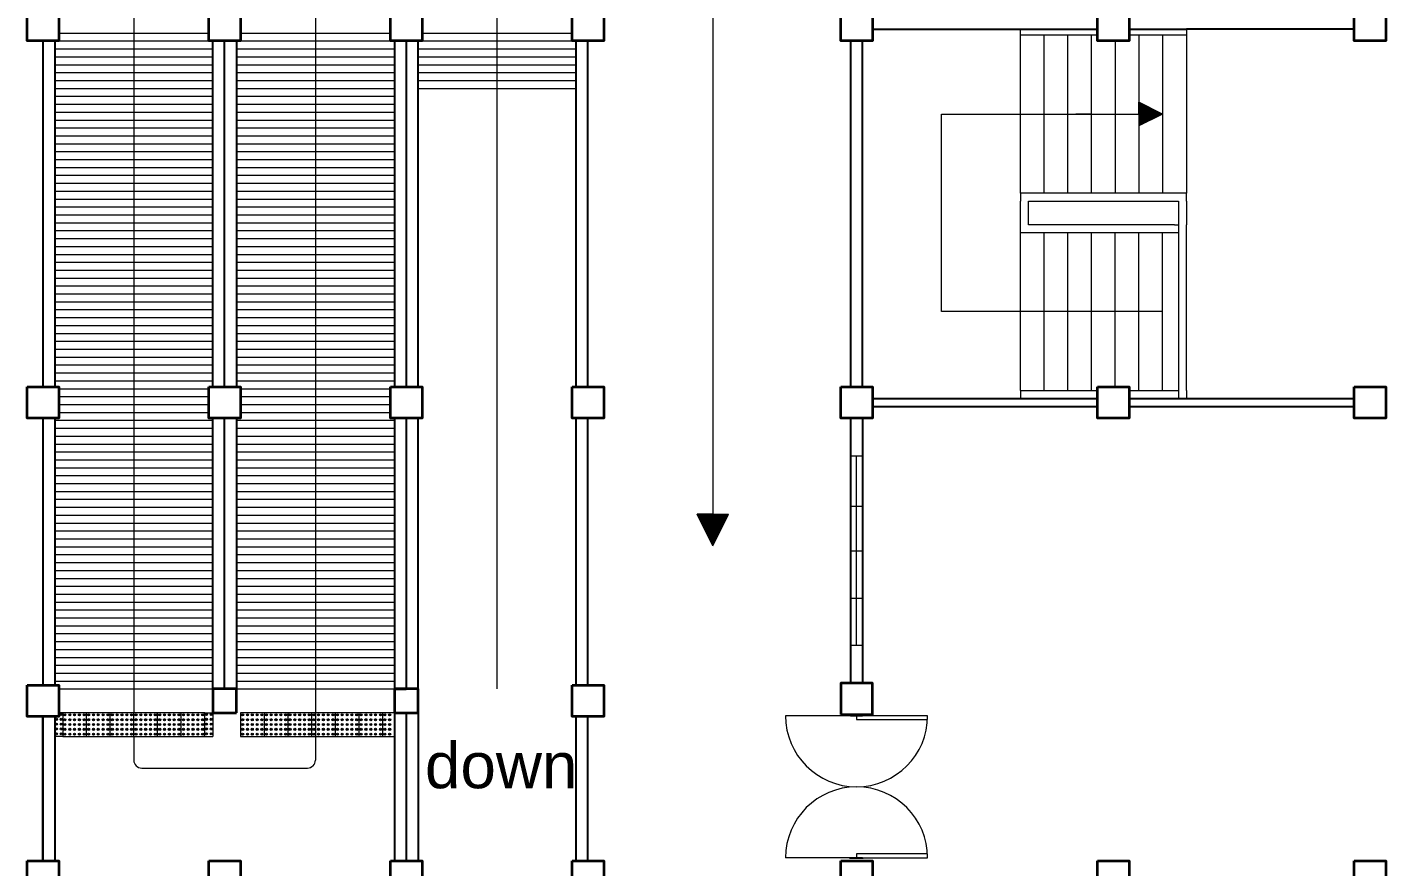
# Model space of a CAD drawing. Header units: millimetres. Extents: x 5 to 430, y 3 to 339.
# Drawn here: x 4.94 to 22.14, y 93.07 to 103.69 of the extents above; entities that cross this region are included whole.
import ezdxf

# ---------------------------------------------------------------- set-up
doc = ezdxf.new("R2010")
doc.units = ezdxf.units.MM
doc.header["$MEASUREMENT"] = 0
doc.styles.add('SWISSLT175', font='swissl.ttf', dxfattribs={"height": 0.175})

msp = doc.modelspace()

# ---------------------------------------------------------------- linework, layer by layer
at = {"color": 8, "lineweight": 9}
for p, q in [((6.291, 108.217), (6.291, 95.017)), ((10.891, 95.317), (10.891, 108.217)), ((8.591, 105.401), (8.591, 94.417)), ((13.621, 104.848), (13.621, 97.53)), ((5.341, 103.617), (7.241, 103.617)), ((7.641, 103.617), (9.541, 103.617)), ((9.941, 103.617), (11.841, 103.617)), ((17.516, 103.592), (17.516, 103.667)), ((17.516, 101.592), (17.516, 103.592)), ((18.491, 103.592), (17.516, 103.592)), ((17.816, 101.592), (17.816, 103.592)), ((18.116, 101.592), (18.116, 103.592)), ((18.416, 101.592), (18.416, 103.592)), ((19.616, 103.592), (18.891, 103.592)), ((19.016, 103.592), (19.016, 101.592)), ((19.316, 103.592), (19.316, 101.592)), ((19.616, 103.667), (19.616, 103.592)), ((19.616, 103.592), (19.616, 101.592)), ((5.291, 103.517), (7.291, 103.517)), ((5.291, 103.417), (7.291, 103.417)), ((7.591, 103.517), (9.591, 103.517)), ((7.591, 103.417), (9.591, 103.417)), ((9.891, 103.517), (11.891, 103.517)), ((9.891, 103.417), (11.891, 103.417)), ((18.716, 103.517), (18.716, 101.592)), ((5.291, 103.317), (7.291, 103.317)), ((5.291, 103.217), (7.291, 103.217)), ((7.591, 103.317), (9.591, 103.317)), ((7.591, 103.217), (9.591, 103.217)), ((9.891, 103.317), (11.891, 103.317)), ((9.891, 103.217), (11.891, 103.217)), ((5.291, 103.117), (7.291, 103.117)), ((7.591, 103.117), (9.591, 103.117)), ((9.891, 103.117), (11.891, 103.117)), ((5.291, 103.017), (7.291, 103.017)), ((5.291, 102.917), (7.291, 102.917)), ((7.591, 103.017), (9.591, 103.017)), ((7.591, 102.917), (9.591, 102.917)), ((9.891, 103.017), (11.891, 103.017)), ((9.891, 102.917), (11.891, 102.917)), ((5.291, 102.817), (7.291, 102.817)), ((5.291, 102.717), (7.291, 102.717)), ((7.591, 102.817), (9.591, 102.817)), ((7.591, 102.717), (9.591, 102.717)), ((19.016, 102.592), (19.016, 102.742)), ((19.316, 102.592), (19.016, 102.742)), ((19.026, 102.592), (19.026, 102.737)), ((19.036, 102.592), (19.036, 102.732)), ((19.046, 102.592), (19.046, 102.727)), ((19.056, 102.592), (19.056, 102.722)), ((19.066, 102.592), (19.066, 102.717)), ((19.076, 102.592), (19.076, 102.712)), ((19.086, 102.592), (19.086, 102.707)), ((19.096, 102.592), (19.096, 102.702)), ((19.106, 102.592), (19.106, 102.697)), ((19.116, 102.592), (19.116, 102.692)), ((19.126, 102.592), (19.126, 102.687)), ((5.291, 102.617), (7.291, 102.617)), ((5.291, 102.517), (7.291, 102.517)), ((7.591, 102.617), (9.591, 102.617)), ((7.591, 102.517), (9.591, 102.517)), ((16.516, 100.092), (16.516, 102.592)), ((16.516, 102.592), (19.016, 102.592)), ((18.416, 102.592), (18.216, 102.592)), ((18.416, 102.592), (18.616, 102.592)), ((19.016, 102.592), (19.316, 102.592)), ((19.016, 102.592), (19.016, 102.442)), ((19.316, 102.592), (19.016, 102.442)), ((19.026, 102.592), (19.026, 102.447)), ((19.036, 102.592), (19.036, 102.452)), ((19.046, 102.592), (19.046, 102.457)), ((19.056, 102.592), (19.056, 102.462)), ((19.066, 102.592), (19.066, 102.467)), ((19.076, 102.592), (19.076, 102.472)), ((19.086, 102.592), (19.086, 102.477)), ((19.096, 102.592), (19.096, 102.482)), ((19.106, 102.592), (19.106, 102.487)), ((19.116, 102.592), (19.116, 102.492)), ((19.126, 102.592), (19.126, 102.497)), ((19.136, 102.592), (19.136, 102.682)), ((19.136, 102.592), (19.136, 102.502)), ((19.146, 102.592), (19.146, 102.677)), ((19.146, 102.592), (19.146, 102.507)), ((19.156, 102.592), (19.156, 102.672)), ((19.156, 102.592), (19.156, 102.512)), ((19.166, 102.592), (19.166, 102.667)), ((19.166, 102.592), (19.166, 102.517)), ((19.176, 102.592), (19.176, 102.662)), ((19.176, 102.592), (19.176, 102.522)), ((19.186, 102.592), (19.186, 102.657)), ((19.186, 102.592), (19.186, 102.527)), ((19.196, 102.592), (19.196, 102.652)), ((19.196, 102.592), (19.196, 102.532)), ((19.206, 102.592), (19.206, 102.647)), ((19.206, 102.592), (19.206, 102.537)), ((19.216, 102.592), (19.216, 102.642)), ((19.216, 102.592), (19.216, 102.542)), ((19.226, 102.592), (19.226, 102.637)), ((19.226, 102.592), (19.226, 102.547)), ((19.236, 102.592), (19.236, 102.632)), ((19.236, 102.592), (19.236, 102.552)), ((19.246, 102.592), (19.246, 102.627)), ((19.246, 102.592), (19.246, 102.557)), ((19.256, 102.592), (19.256, 102.622)), ((19.256, 102.592), (19.256, 102.562)), ((19.266, 102.592), (19.266, 102.617)), ((19.266, 102.592), (19.266, 102.567)), ((19.276, 102.592), (19.276, 102.612)), ((19.276, 102.592), (19.276, 102.572)), ((19.286, 102.592), (19.286, 102.607)), ((19.286, 102.592), (19.286, 102.577)), ((19.296, 102.592), (19.296, 102.602)), ((19.296, 102.592), (19.296, 102.582)), ((19.306, 102.592), (19.306, 102.597)), ((19.306, 102.592), (19.306, 102.587)), ((5.291, 102.417), (7.291, 102.417)), ((7.591, 102.417), (9.591, 102.417)), ((5.291, 102.317), (7.291, 102.317)), ((5.291, 102.217), (7.291, 102.217)), ((7.591, 102.317), (9.591, 102.317)), ((7.591, 102.217), (9.591, 102.217)), ((5.291, 102.117), (7.291, 102.117)), ((5.291, 102.017), (7.291, 102.017)), ((7.591, 102.117), (9.591, 102.117)), ((7.591, 102.017), (9.591, 102.017)), ((5.291, 101.917), (7.291, 101.917)), ((7.591, 101.917), (9.591, 101.917)), ((5.291, 101.817), (7.291, 101.817)), ((5.291, 101.717), (7.291, 101.717)), ((7.591, 101.817), (9.591, 101.817)), ((7.591, 101.717), (9.591, 101.717)), ((5.291, 101.617), (7.291, 101.617)), ((5.291, 101.517), (7.291, 101.517)), ((7.591, 101.617), (9.591, 101.617)), ((7.591, 101.517), (9.591, 101.517)), ((19.616, 101.592), (17.516, 101.592)), ((17.516, 101.592), (17.516, 101.492)), ((17.516, 101.192), (17.516, 101.492)), ((17.616, 101.192), (17.616, 101.492)), ((17.616, 101.492), (19.466, 101.492)), ((19.466, 101.492), (19.516, 101.492)), ((19.516, 101.492), (19.516, 101.192)), ((19.616, 101.492), (19.616, 101.592)), ((19.616, 101.492), (19.616, 101.192)), ((5.291, 101.417), (7.291, 101.417)), ((5.291, 101.317), (7.291, 101.317)), ((7.291, 101.467), (7.291, 101.167)), ((7.591, 101.167), (7.591, 101.467)), ((7.591, 101.417), (9.591, 101.417)), ((7.591, 101.317), (9.591, 101.317)), ((9.591, 101.467), (9.591, 101.167)), ((9.891, 101.167), (9.891, 101.467)), ((11.891, 101.467), (11.891, 101.167)), ((5.291, 101.217), (7.291, 101.217)), ((7.591, 101.217), (9.591, 101.217)), ((17.516, 99.092), (17.516, 101.192)), ((19.466, 101.192), (17.616, 101.192)), ((19.466, 101.192), (19.516, 101.192)), ((19.516, 101.192), (19.516, 98.992)), ((19.616, 101.092), (19.616, 101.192)), ((5.291, 101.117), (7.291, 101.117)), ((5.291, 101.017), (7.291, 101.017)), ((7.591, 101.117), (9.591, 101.117)), ((7.591, 101.017), (9.591, 101.017)), ((17.516, 101.092), (19.516, 101.092)), ((17.816, 99.092), (17.816, 101.092)), ((18.116, 99.092), (18.116, 101.092)), ((18.416, 99.092), (18.416, 101.092)), ((18.716, 99.142), (18.716, 101.092)), ((19.016, 99.092), (19.016, 101.092)), ((19.316, 99.092), (19.316, 101.092)), ((19.616, 99.092), (19.616, 101.092)), ((5.291, 100.917), (7.291, 100.917)), ((5.291, 100.817), (7.291, 100.817)), ((7.591, 100.917), (9.591, 100.917)), ((7.591, 100.817), (9.591, 100.817)), ((5.291, 100.717), (7.291, 100.717)), ((7.591, 100.717), (9.591, 100.717)), ((5.291, 100.617), (7.291, 100.617)), ((5.291, 100.517), (7.291, 100.517)), ((7.591, 100.617), (9.591, 100.617)), ((7.591, 100.517), (9.591, 100.517)), ((5.291, 100.417), (7.291, 100.417)), ((5.291, 100.317), (7.291, 100.317)), ((7.591, 100.417), (9.591, 100.417)), ((7.591, 100.317), (9.591, 100.317)), ((5.291, 100.217), (7.291, 100.217)), ((5.291, 100.117), (7.291, 100.117)), ((7.591, 100.217), (9.591, 100.217)), ((7.591, 100.117), (9.591, 100.117)), ((5.291, 100.017), (7.291, 100.017)), ((7.591, 100.017), (9.591, 100.017)), ((17.516, 100.092), (16.516, 100.092)), ((19.316, 100.092), (17.516, 100.092)), ((5.291, 99.917), (7.291, 99.917)), ((5.291, 99.817), (7.291, 99.817)), ((7.591, 99.917), (9.591, 99.917)), ((7.591, 99.817), (9.591, 99.817)), ((5.291, 99.717), (7.291, 99.717)), ((5.291, 99.617), (7.291, 99.617)), ((7.591, 99.717), (9.591, 99.717)), ((7.591, 99.617), (9.591, 99.617)), ((5.291, 99.517), (7.291, 99.517)), ((5.291, 99.417), (7.291, 99.417)), ((7.591, 99.517), (9.591, 99.517)), ((7.591, 99.417), (9.591, 99.417)), ((5.291, 99.317), (7.291, 99.317)), ((7.591, 99.317), (9.591, 99.317)), ((5.291, 99.217), (7.291, 99.217)), ((5.341, 99.117), (7.241, 99.117)), ((7.591, 99.217), (9.591, 99.217)), ((7.641, 99.117), (9.541, 99.117)), ((17.516, 99.092), (17.516, 98.992)), ((17.516, 99.092), (18.491, 99.092)), ((18.891, 99.092), (19.516, 99.092)), ((19.616, 99.092), (19.616, 98.992)), ((5.341, 99.017), (7.241, 99.017)), ((5.341, 98.917), (7.241, 98.917)), ((7.641, 99.017), (9.541, 99.017)), ((7.641, 98.917), (9.541, 98.917)), ((5.341, 98.817), (7.241, 98.817)), ((7.641, 98.817), (9.541, 98.817)), ((5.291, 98.717), (7.291, 98.717)), ((5.291, 98.617), (7.291, 98.617)), ((7.591, 98.717), (9.591, 98.717)), ((7.591, 98.617), (9.591, 98.617)), ((5.291, 98.517), (7.291, 98.517)), ((5.291, 98.417), (7.291, 98.417)), ((7.591, 98.517), (9.591, 98.517)), ((7.591, 98.417), (9.591, 98.417)), ((5.291, 98.317), (7.291, 98.317)), ((5.291, 98.217), (7.291, 98.217)), ((7.591, 98.317), (9.591, 98.317)), ((7.591, 98.217), (9.591, 98.217)), ((15.366, 98.267), (15.516, 98.267)), ((15.366, 97.067), (15.366, 98.267)), ((15.441, 95.867), (15.441, 98.267)), ((15.516, 98.267), (15.516, 95.867)), ((5.291, 98.117), (7.291, 98.117)), ((7.591, 98.117), (9.591, 98.117)), ((5.291, 98.017), (7.291, 98.017)), ((5.291, 97.917), (7.291, 97.917)), ((7.591, 98.017), (9.591, 98.017)), ((7.591, 97.917), (9.591, 97.917)), ((5.291, 97.817), (7.291, 97.817)), ((5.291, 97.717), (7.291, 97.717)), ((7.591, 97.817), (9.591, 97.817)), ((7.591, 97.717), (9.591, 97.717)), ((5.291, 97.617), (7.291, 97.617)), ((7.591, 97.617), (9.591, 97.617)), ((13.621, 97.53), (13.421, 97.53)), ((13.621, 97.13), (13.421, 97.53)), ((13.621, 97.53), (13.821, 97.53)), ((13.621, 97.13), (13.821, 97.53)), ((15.366, 97.629), (15.516, 97.629)), ((5.291, 97.517), (7.291, 97.517)), ((5.291, 97.417), (7.291, 97.417)), ((7.591, 97.517), (9.591, 97.517)), ((7.591, 97.417), (9.591, 97.417)), ((13.621, 97.52), (13.426, 97.52)), ((13.621, 97.51), (13.431, 97.51)), ((13.621, 97.5), (13.436, 97.5)), ((13.621, 97.49), (13.441, 97.49)), ((13.621, 97.48), (13.446, 97.48)), ((13.621, 97.47), (13.451, 97.47)), ((13.621, 97.46), (13.456, 97.46)), ((13.621, 97.45), (13.461, 97.45)), ((13.621, 97.44), (13.466, 97.44)), ((13.621, 97.44), (13.466, 97.44)), ((13.621, 97.43), (13.471, 97.43)), ((13.621, 97.42), (13.476, 97.42)), ((13.621, 97.41), (13.481, 97.41)), ((13.621, 97.4), (13.486, 97.4)), ((13.621, 97.39), (13.491, 97.39)), ((13.621, 97.38), (13.496, 97.38)), ((13.621, 97.37), (13.501, 97.37)), ((13.621, 97.36), (13.506, 97.36)), ((13.621, 97.52), (13.816, 97.52)), ((13.621, 97.51), (13.811, 97.51)), ((13.806, 97.5), (13.621, 97.5)), ((13.801, 97.49), (13.621, 97.49)), ((13.796, 97.48), (13.621, 97.48)), ((13.791, 97.47), (13.621, 97.47)), ((13.786, 97.46), (13.621, 97.46)), ((13.781, 97.45), (13.621, 97.45)), ((13.776, 97.44), (13.621, 97.44)), ((13.776, 97.44), (13.621, 97.44)), ((13.771, 97.43), (13.621, 97.43)), ((13.766, 97.42), (13.621, 97.42)), ((13.761, 97.41), (13.621, 97.41)), ((13.756, 97.4), (13.621, 97.4)), ((13.751, 97.39), (13.621, 97.39)), ((13.746, 97.38), (13.621, 97.38)), ((13.741, 97.37), (13.621, 97.37)), ((13.736, 97.36), (13.621, 97.36)), ((5.291, 97.317), (7.291, 97.317)), ((5.291, 97.217), (7.291, 97.217)), ((7.591, 97.317), (9.591, 97.317)), ((7.591, 97.217), (9.591, 97.217)), ((13.621, 97.35), (13.511, 97.35)), ((13.621, 97.34), (13.516, 97.34)), ((13.621, 97.33), (13.521, 97.33)), ((13.621, 97.32), (13.526, 97.32)), ((13.621, 97.31), (13.531, 97.31)), ((13.621, 97.3), (13.536, 97.3)), ((13.621, 97.29), (13.541, 97.29)), ((13.621, 97.28), (13.546, 97.28)), ((13.621, 97.27), (13.551, 97.27)), ((13.621, 97.26), (13.556, 97.26)), ((13.621, 97.25), (13.561, 97.25)), ((13.621, 97.24), (13.566, 97.24)), ((13.621, 97.23), (13.571, 97.23)), ((13.621, 97.22), (13.576, 97.22)), ((13.621, 97.21), (13.581, 97.21)), ((13.621, 97.2), (13.586, 97.2)), ((13.621, 97.19), (13.591, 97.19)), ((13.621, 97.18), (13.596, 97.18)), ((13.731, 97.35), (13.621, 97.35)), ((13.726, 97.34), (13.621, 97.34)), ((13.721, 97.33), (13.621, 97.33)), ((13.716, 97.32), (13.621, 97.32)), ((13.711, 97.31), (13.621, 97.31)), ((13.706, 97.3), (13.621, 97.3)), ((13.701, 97.29), (13.621, 97.29)), ((13.696, 97.28), (13.621, 97.28)), ((13.691, 97.27), (13.621, 97.27)), ((13.686, 97.26), (13.621, 97.26)), ((13.681, 97.25), (13.621, 97.25)), ((13.676, 97.24), (13.621, 97.24)), ((13.671, 97.23), (13.621, 97.23)), ((13.666, 97.22), (13.621, 97.22)), ((13.661, 97.21), (13.621, 97.21)), ((13.656, 97.2), (13.621, 97.2)), ((13.651, 97.19), (13.621, 97.19)), ((13.646, 97.18), (13.621, 97.18)), ((5.291, 97.117), (7.291, 97.117)), ((5.291, 97.017), (7.291, 97.017)), ((7.591, 97.117), (9.591, 97.117)), ((7.591, 97.017), (9.591, 97.017)), ((13.621, 97.17), (13.601, 97.17)), ((13.621, 97.16), (13.606, 97.16)), ((13.621, 97.15), (13.611, 97.15)), ((13.621, 97.14), (13.616, 97.14)), ((13.641, 97.17), (13.621, 97.17)), ((13.636, 97.16), (13.621, 97.16)), ((13.631, 97.15), (13.621, 97.15)), ((13.626, 97.14), (13.621, 97.14)), ((15.366, 97.067), (15.366, 95.867)), ((15.366, 97.067), (15.516, 97.067)), ((5.291, 96.917), (7.291, 96.917)), ((7.591, 96.917), (9.591, 96.917)), ((5.291, 96.817), (7.291, 96.817)), ((5.291, 96.717), (7.291, 96.717)), ((7.591, 96.817), (9.591, 96.817)), ((7.591, 96.717), (9.591, 96.717)), ((5.291, 96.617), (7.291, 96.617)), ((5.291, 96.517), (7.291, 96.517)), ((7.591, 96.617), (9.591, 96.617)), ((7.591, 96.517), (9.591, 96.517)), ((5.291, 96.417), (7.291, 96.417)), ((7.591, 96.417), (9.591, 96.417)), ((15.366, 96.467), (15.516, 96.467)), ((5.291, 96.317), (7.291, 96.317)), ((5.291, 96.217), (7.291, 96.217)), ((7.591, 96.317), (9.591, 96.317)), ((7.591, 96.217), (9.591, 96.217)), ((5.291, 96.117), (7.291, 96.117)), ((5.291, 96.017), (7.291, 96.017)), ((7.591, 96.117), (9.591, 96.117)), ((7.591, 96.017), (9.591, 96.017)), ((5.291, 95.917), (7.291, 95.917)), ((5.291, 95.817), (7.291, 95.817)), ((7.591, 95.917), (9.591, 95.917)), ((7.591, 95.817), (9.591, 95.817)), ((15.516, 95.867), (15.366, 95.867)), ((5.291, 95.717), (7.291, 95.717)), ((7.591, 95.717), (9.591, 95.717)), ((5.291, 95.617), (7.291, 95.617)), ((5.291, 95.517), (7.291, 95.517)), ((7.591, 95.617), (9.591, 95.617)), ((7.591, 95.517), (9.591, 95.517)), ((5.291, 95.417), (7.291, 95.417)), ((5.341, 95.317), (7.291, 95.317)), ((7.591, 95.417), (9.591, 95.417)), ((7.591, 95.317), (9.591, 95.317)), ((5.391, 95.017), (5.341, 95.017)), ((5.691, 95.017), (5.391, 95.017)), ((5.391, 95.017), (5.391, 94.717)), ((5.691, 94.717), (5.691, 95.017)), ((5.991, 95.017), (5.691, 95.017)), ((5.991, 94.717), (5.991, 95.017)), ((6.291, 95.017), (5.991, 95.017)), ((6.291, 94.717), (6.291, 95.017)), ((6.591, 95.017), (6.291, 95.017)), ((6.591, 94.717), (6.591, 95.017)), ((6.891, 95.017), (6.591, 95.017)), ((6.891, 94.717), (6.891, 95.017)), ((7.191, 95.017), (6.891, 95.017)), ((7.191, 94.717), (7.191, 95.017)), ((7.191, 95.017), (7.291, 95.017)), ((7.291, 95.017), (7.291, 94.717)), ((7.941, 95.017), (7.641, 95.017)), ((7.641, 95.017), (7.641, 94.717)), ((8.241, 95.017), (7.941, 95.017)), ((7.941, 95.017), (7.941, 94.717)), ((8.541, 95.017), (8.241, 95.017)), ((8.241, 95.017), (8.241, 94.717)), ((8.841, 95.017), (8.541, 95.017)), ((8.541, 95.017), (8.541, 94.717)), ((9.141, 95.017), (8.841, 95.017)), ((8.841, 95.017), (8.841, 94.717)), ((9.441, 95.017), (9.141, 95.017)), ((9.141, 95.017), (9.141, 94.717)), ((9.741, 95.017), (9.441, 95.017)), ((9.441, 95.017), (9.441, 94.717)), ((5.391, 94.717), (5.291, 94.717)), ((5.391, 94.717), (5.691, 94.717)), ((5.691, 94.717), (5.991, 94.717)), ((5.991, 94.717), (6.291, 94.717)), ((6.291, 94.717), (6.591, 94.717)), ((6.291, 94.717), (6.291, 94.417)), ((6.591, 94.717), (6.891, 94.717)), ((6.891, 94.717), (7.191, 94.717)), ((7.191, 94.717), (7.291, 94.717)), ((7.641, 94.717), (7.941, 94.717)), ((7.941, 94.717), (8.241, 94.717)), ((8.241, 94.717), (8.541, 94.717)), ((8.541, 94.717), (8.841, 94.717)), ((8.841, 94.717), (9.141, 94.717)), ((9.141, 94.717), (9.441, 94.717)), ((9.441, 94.717), (9.591, 94.717)), ((6.391, 94.317), (8.491, 94.317))]:
    msp.add_line(p, q, dxfattribs=at)
at = {"color": 8, "lineweight": 25}
for p, q in [((15.641, 103.667), (18.491, 103.667)), ((18.891, 103.667), (19.616, 103.667)), ((21.741, 103.667), (19.616, 103.667)), ((5.141, 103.517), (5.141, 99.142)), ((5.291, 103.517), (5.291, 99.142)), ((7.291, 99.142), (7.291, 103.517)), ((7.441, 99.142), (7.441, 103.517)), ((7.591, 103.517), (7.591, 99.142)), ((9.591, 103.517), (9.591, 99.142)), ((9.741, 103.517), (9.741, 99.142)), ((9.891, 99.142), (9.891, 103.517)), ((11.891, 99.142), (11.891, 103.517)), ((12.041, 99.142), (12.041, 103.517)), ((15.366, 103.517), (15.366, 99.142)), ((15.516, 101.592), (15.516, 103.517)), ((15.516, 101.492), (15.516, 101.592)), ((15.516, 101.192), (15.516, 101.492)), ((15.516, 101.092), (15.516, 101.192)), ((15.516, 99.142), (15.516, 101.092)), ((15.641, 98.992), (18.491, 98.992)), ((18.891, 98.992), (21.741, 98.992)), ((5.141, 98.742), (5.141, 95.367)), ((5.291, 98.742), (5.291, 95.367)), ((7.291, 95.317), (7.291, 98.742)), ((7.441, 95.317), (7.441, 98.742)), ((7.591, 98.742), (7.591, 95.317)), ((9.591, 98.742), (9.591, 95.317)), ((9.741, 98.742), (9.741, 95.317)), ((9.891, 95.317), (9.891, 98.742)), ((11.891, 95.367), (11.891, 98.742)), ((12.041, 95.367), (12.041, 98.742)), ((15.366, 98.742), (15.366, 95.392)), ((15.516, 98.742), (15.516, 95.392)), ((15.641, 98.892), (18.491, 98.892)), ((18.891, 98.892), (21.741, 98.892)), ((9.591, 95.317), (9.591, 93.142)), ((9.891, 95.317), (9.891, 93.142)), ((5.141, 93.142), (5.141, 94.967)), ((5.141, 94.967), (5.141, 93.142)), ((5.291, 94.967), (5.291, 93.142)), ((9.741, 95.017), (9.741, 93.142)), ((11.891, 93.142), (11.891, 94.967)), ((12.041, 93.142), (12.041, 94.967)), ((15.366, 94.992), (15.366, 94.979)), ((15.516, 94.979), (15.366, 94.979)), ((15.516, 94.992), (15.516, 94.979)), ((15.366, 93.179), (15.516, 93.179)), ((15.366, 93.167), (15.366, 93.179)), ((15.516, 93.167), (15.516, 93.179))]:
    msp.add_line(p, q, dxfattribs=at)
at = {"color": 8, "lineweight": 35}
for p, q in [((7.291, 95.317), (7.291, 95.017)), ((7.591, 95.317), (7.291, 95.317)), ((7.291, 95.317), (7.291, 95.017)), ((7.591, 95.017), (7.591, 95.317)), ((7.591, 95.017), (7.591, 95.317)), ((9.591, 95.317), (9.741, 95.317)), ((9.591, 95.317), (9.591, 95.017)), ((9.891, 95.317), (9.591, 95.317)), ((9.591, 95.317), (9.591, 95.017)), ((9.891, 95.017), (9.891, 95.317)), ((9.891, 95.017), (9.891, 95.317)), ((7.291, 95.017), (7.591, 95.017)), ((9.591, 95.017), (9.891, 95.017)), ((9.591, 95.017), (9.891, 95.017))]:
    msp.add_line(p, q, dxfattribs=at)
at = {"color": 8, "lineweight": 13}
for p, q in [((15.441, 94.979), (14.541, 94.979)), ((16.341, 94.979), (15.441, 94.979)), ((15.441, 94.979), (15.441, 94.929)), ((16.341, 94.929), (16.341, 94.979)), ((15.441, 94.929), (16.341, 94.929)), ((16.341, 93.229), (15.441, 93.229)), ((15.441, 93.229), (15.441, 93.179)), ((16.341, 93.179), (16.341, 93.229)), ((15.441, 93.179), (14.541, 93.179)), ((15.441, 93.179), (16.341, 93.179))]:
    msp.add_line(p, q, dxfattribs=at)
at = {"color": 8, "lineweight": 35}
for points in [[(4.941, 103.917), (5.341, 103.917), (5.341, 103.517), (4.941, 103.517)], [(7.241, 103.917), (7.641, 103.917), (7.641, 103.517), (7.241, 103.517)], [(9.541, 103.917), (9.941, 103.917), (9.941, 103.517), (9.541, 103.517)], [(11.841, 103.917), (12.241, 103.917), (12.241, 103.517), (11.841, 103.517)], [(15.241, 103.917), (15.641, 103.917), (15.641, 103.517), (15.241, 103.517)], [(18.491, 103.917), (18.891, 103.917), (18.891, 103.517), (18.491, 103.517)], [(21.741, 103.917), (22.141, 103.917), (22.141, 103.517), (21.741, 103.517)], [(4.941, 99.142), (5.341, 99.142), (5.341, 98.742), (4.941, 98.742)], [(7.241, 99.142), (7.641, 99.142), (7.641, 98.742), (7.241, 98.742)], [(9.541, 99.142), (9.941, 99.142), (9.941, 98.742), (9.541, 98.742)], [(11.841, 99.142), (12.241, 99.142), (12.241, 98.742), (11.841, 98.742)], [(15.241, 99.142), (15.641, 99.142), (15.641, 98.742), (15.241, 98.742)], [(18.491, 99.142), (18.891, 99.142), (18.891, 98.742), (18.491, 98.742)], [(21.741, 99.142), (22.141, 99.142), (22.141, 98.742), (21.741, 98.742)], [(4.941, 95.367), (5.341, 95.367), (5.341, 94.967), (4.941, 94.967)], [(11.841, 95.367), (12.241, 95.367), (12.241, 94.967), (11.841, 94.967)], [(15.241, 94.992), (15.641, 94.992), (15.641, 95.392), (15.241, 95.392)], [(4.941, 93.142), (5.341, 93.142), (5.341, 92.742), (4.941, 92.742)], [(7.241, 93.142), (7.641, 93.142), (7.641, 92.742), (7.241, 92.742)], [(9.541, 93.142), (9.941, 93.142), (9.941, 92.742), (9.541, 92.742)], [(11.841, 93.142), (12.241, 93.142), (12.241, 92.742), (11.841, 92.742)], [(15.241, 93.142), (15.641, 93.142), (15.641, 92.742), (15.241, 92.742)], [(18.491, 93.142), (18.891, 93.142), (18.891, 92.742), (18.491, 92.742)], [(21.741, 93.142), (22.141, 93.142), (22.141, 92.742), (21.741, 92.742)]]:
    msp.add_lwpolyline(points, close=True, dxfattribs=at)
at = {"color": 8, "lineweight": 9}
for points in [[(15.366, 95.867), (15.366, 98.267), (15.516, 98.267), (15.516, 95.867)], [(15.366, 98.267), (15.516, 98.267), (15.516, 95.867), (15.366, 95.867)]]:
    msp.add_lwpolyline(points, close=True, dxfattribs=at)
for centre, radius in [((5.311, 94.933), 0.013), ((5.372, 94.994), 0.013), ((5.372, 94.933), 0.013), ((5.372, 94.994), 0.009), ((5.419, 94.989), 0.013), ((5.419, 94.989), 0.009), ((5.48, 94.989), 0.013), ((5.48, 94.989), 0.009), ((5.541, 94.989), 0.013), ((5.541, 94.989), 0.009), ((5.602, 94.989), 0.013), ((5.602, 94.989), 0.009), ((5.663, 94.989), 0.013), ((5.663, 94.989), 0.009), ((5.719, 94.989), 0.013), ((5.719, 94.989), 0.009), ((5.78, 94.989), 0.013), ((5.78, 94.989), 0.009), ((5.841, 94.989), 0.013), ((5.841, 94.989), 0.009), ((5.902, 94.989), 0.013), ((5.902, 94.989), 0.009), ((5.963, 94.989), 0.013), ((5.963, 94.989), 0.009), ((6.019, 94.989), 0.013), ((6.019, 94.989), 0.009), ((6.08, 94.989), 0.013), ((6.08, 94.989), 0.009), ((6.141, 94.989), 0.013), ((6.141, 94.989), 0.009), ((6.202, 94.989), 0.013), ((6.202, 94.989), 0.009), ((6.263, 94.989), 0.013), ((6.263, 94.989), 0.009), ((6.319, 94.989), 0.013), ((6.319, 94.989), 0.009), ((6.38, 94.989), 0.013), ((6.38, 94.989), 0.009), ((6.441, 94.989), 0.013), ((6.441, 94.989), 0.009), ((6.502, 94.989), 0.013), ((6.502, 94.989), 0.009), ((6.563, 94.989), 0.013), ((6.563, 94.989), 0.009), ((6.619, 94.989), 0.013), ((6.619, 94.989), 0.009), ((6.68, 94.989), 0.013), ((6.68, 94.989), 0.009), ((6.741, 94.989), 0.013), ((6.741, 94.989), 0.009), ((6.802, 94.989), 0.013), ((6.802, 94.989), 0.009), ((6.863, 94.989), 0.013), ((6.863, 94.989), 0.009), ((6.919, 94.989), 0.013), ((6.919, 94.989), 0.009), ((6.98, 94.989), 0.013), ((6.98, 94.989), 0.009), ((7.041, 94.989), 0.013), ((7.041, 94.989), 0.009), ((7.102, 94.989), 0.013), ((7.102, 94.989), 0.009), ((7.163, 94.989), 0.013), ((7.163, 94.989), 0.009), ((7.211, 94.994), 0.013), ((7.211, 94.933), 0.013), ((7.211, 94.994), 0.009), ((7.272, 94.994), 0.013), ((7.272, 94.933), 0.013), ((7.272, 94.994), 0.009), ((7.669, 94.989), 0.013), ((7.669, 94.989), 0.009), ((7.73, 94.989), 0.013), ((7.73, 94.989), 0.009), ((7.791, 94.989), 0.013), ((7.791, 94.989), 0.009), ((7.852, 94.989), 0.013), ((7.852, 94.989), 0.009), ((7.913, 94.989), 0.013), ((7.913, 94.989), 0.009), ((7.969, 94.989), 0.013), ((7.969, 94.989), 0.009), ((8.03, 94.989), 0.013), ((8.03, 94.989), 0.009), ((8.091, 94.989), 0.013), ((8.091, 94.989), 0.009), ((8.152, 94.989), 0.013), ((8.152, 94.989), 0.009), ((8.213, 94.989), 0.013), ((8.213, 94.989), 0.009), ((8.269, 94.989), 0.013), ((8.269, 94.989), 0.009), ((8.33, 94.989), 0.013), ((8.33, 94.989), 0.009), ((8.391, 94.989), 0.013), ((8.391, 94.989), 0.009), ((8.452, 94.989), 0.013), ((8.452, 94.989), 0.009), ((8.513, 94.989), 0.013), ((8.513, 94.989), 0.009), ((8.569, 94.989), 0.013), ((8.569, 94.989), 0.009), ((8.63, 94.989), 0.013), ((8.63, 94.989), 0.009), ((8.691, 94.989), 0.013), ((8.691, 94.989), 0.009), ((8.752, 94.989), 0.013), ((8.752, 94.989), 0.009), ((8.813, 94.989), 0.013), ((8.813, 94.989), 0.009), ((8.869, 94.989), 0.013), ((8.869, 94.989), 0.009), ((8.93, 94.989), 0.013), ((8.93, 94.989), 0.009), ((8.991, 94.989), 0.013), ((8.991, 94.989), 0.009), ((9.052, 94.989), 0.013), ((9.052, 94.989), 0.009), ((9.113, 94.989), 0.013), ((9.113, 94.989), 0.009), ((9.169, 94.989), 0.013), ((9.169, 94.989), 0.009), ((9.23, 94.989), 0.013), ((9.23, 94.989), 0.009), ((9.291, 94.989), 0.013), ((9.291, 94.989), 0.009), ((9.352, 94.989), 0.013), ((9.352, 94.989), 0.009), ((9.413, 94.989), 0.013), ((9.413, 94.989), 0.009), ((9.469, 94.989), 0.013), ((9.469, 94.989), 0.009), ((9.53, 94.989), 0.013), ((9.53, 94.989), 0.009), ((5.311, 94.872), 0.013), ((5.311, 94.811), 0.013), ((5.311, 94.933), 0.009), ((5.311, 94.872), 0.009), ((5.311, 94.811), 0.009), ((5.372, 94.872), 0.013), ((5.372, 94.811), 0.013), ((5.372, 94.933), 0.009), ((5.372, 94.872), 0.009), ((5.372, 94.811), 0.009), ((5.419, 94.928), 0.013), ((5.419, 94.867), 0.013), ((5.419, 94.806), 0.013), ((5.419, 94.928), 0.009), ((5.419, 94.867), 0.009), ((5.419, 94.806), 0.009), ((5.48, 94.928), 0.013), ((5.48, 94.867), 0.013), ((5.48, 94.806), 0.013), ((5.48, 94.928), 0.009), ((5.48, 94.867), 0.009), ((5.48, 94.806), 0.009), ((5.541, 94.928), 0.013), ((5.541, 94.867), 0.013), ((5.541, 94.806), 0.013), ((5.541, 94.928), 0.009), ((5.541, 94.867), 0.009), ((5.541, 94.806), 0.009), ((5.602, 94.928), 0.013), ((5.602, 94.867), 0.013), ((5.602, 94.806), 0.013), ((5.602, 94.928), 0.009), ((5.602, 94.867), 0.009), ((5.602, 94.806), 0.009), ((5.663, 94.928), 0.013), ((5.663, 94.867), 0.013), ((5.663, 94.806), 0.013), ((5.663, 94.928), 0.009), ((5.663, 94.867), 0.009), ((5.663, 94.806), 0.009), ((5.719, 94.928), 0.013), ((5.719, 94.867), 0.013), ((5.719, 94.806), 0.013), ((5.719, 94.928), 0.009), ((5.719, 94.867), 0.009), ((5.719, 94.806), 0.009), ((5.78, 94.928), 0.013), ((5.78, 94.867), 0.013), ((5.78, 94.806), 0.013), ((5.78, 94.928), 0.009), ((5.78, 94.867), 0.009), ((5.78, 94.806), 0.009), ((5.841, 94.928), 0.013), ((5.841, 94.867), 0.013), ((5.841, 94.806), 0.013), ((5.841, 94.928), 0.009), ((5.841, 94.867), 0.009), ((5.841, 94.806), 0.009), ((5.902, 94.928), 0.013), ((5.902, 94.867), 0.013), ((5.902, 94.806), 0.013), ((5.902, 94.928), 0.009), ((5.902, 94.867), 0.009), ((5.902, 94.806), 0.009), ((5.963, 94.928), 0.013), ((5.963, 94.867), 0.013), ((5.963, 94.806), 0.013), ((5.963, 94.928), 0.009), ((5.963, 94.867), 0.009), ((5.963, 94.806), 0.009), ((6.019, 94.928), 0.013), ((6.019, 94.867), 0.013), ((6.019, 94.806), 0.013), ((6.019, 94.928), 0.009), ((6.019, 94.867), 0.009), ((6.019, 94.806), 0.009), ((6.08, 94.928), 0.013), ((6.08, 94.867), 0.013), ((6.08, 94.806), 0.013), ((6.08, 94.928), 0.009), ((6.08, 94.867), 0.009), ((6.08, 94.806), 0.009), ((6.141, 94.928), 0.013), ((6.141, 94.867), 0.013), ((6.141, 94.806), 0.013), ((6.141, 94.928), 0.009), ((6.141, 94.867), 0.009), ((6.141, 94.806), 0.009), ((6.202, 94.928), 0.013), ((6.202, 94.867), 0.013), ((6.202, 94.806), 0.013), ((6.202, 94.928), 0.009), ((6.202, 94.867), 0.009), ((6.202, 94.806), 0.009), ((6.263, 94.928), 0.013), ((6.263, 94.867), 0.013), ((6.263, 94.806), 0.013), ((6.263, 94.928), 0.009), ((6.263, 94.867), 0.009), ((6.263, 94.806), 0.009), ((6.319, 94.928), 0.013), ((6.319, 94.867), 0.013), ((6.319, 94.806), 0.013), ((6.319, 94.928), 0.009), ((6.319, 94.867), 0.009), ((6.319, 94.806), 0.009), ((6.38, 94.928), 0.013), ((6.38, 94.867), 0.013), ((6.38, 94.806), 0.013), ((6.38, 94.928), 0.009), ((6.38, 94.867), 0.009), ((6.38, 94.806), 0.009), ((6.441, 94.928), 0.013), ((6.441, 94.867), 0.013), ((6.441, 94.806), 0.013), ((6.441, 94.928), 0.009), ((6.441, 94.867), 0.009), ((6.441, 94.806), 0.009), ((6.502, 94.928), 0.013), ((6.502, 94.867), 0.013), ((6.502, 94.806), 0.013), ((6.502, 94.928), 0.009), ((6.502, 94.867), 0.009), ((6.502, 94.806), 0.009), ((6.563, 94.928), 0.013), ((6.563, 94.867), 0.013), ((6.563, 94.806), 0.013), ((6.563, 94.928), 0.009), ((6.563, 94.867), 0.009), ((6.563, 94.806), 0.009), ((6.619, 94.928), 0.013), ((6.619, 94.867), 0.013), ((6.619, 94.806), 0.013), ((6.619, 94.928), 0.009), ((6.619, 94.867), 0.009), ((6.619, 94.806), 0.009), ((6.68, 94.928), 0.013), ((6.68, 94.867), 0.013), ((6.68, 94.806), 0.013), ((6.68, 94.928), 0.009), ((6.68, 94.867), 0.009), ((6.68, 94.806), 0.009), ((6.741, 94.928), 0.013), ((6.741, 94.867), 0.013), ((6.741, 94.806), 0.013), ((6.741, 94.928), 0.009), ((6.741, 94.867), 0.009), ((6.741, 94.806), 0.009), ((6.802, 94.928), 0.013), ((6.802, 94.867), 0.013), ((6.802, 94.806), 0.013), ((6.802, 94.928), 0.009), ((6.802, 94.867), 0.009), ((6.802, 94.806), 0.009), ((6.863, 94.928), 0.013), ((6.863, 94.867), 0.013), ((6.863, 94.806), 0.013), ((6.863, 94.928), 0.009), ((6.863, 94.867), 0.009), ((6.863, 94.806), 0.009), ((6.919, 94.928), 0.013), ((6.919, 94.867), 0.013), ((6.919, 94.806), 0.013), ((6.919, 94.928), 0.009), ((6.919, 94.867), 0.009), ((6.919, 94.806), 0.009), ((6.98, 94.928), 0.013), ((6.98, 94.867), 0.013), ((6.98, 94.806), 0.013), ((6.98, 94.928), 0.009), ((6.98, 94.867), 0.009), ((6.98, 94.806), 0.009), ((7.041, 94.928), 0.013), ((7.041, 94.867), 0.013), ((7.041, 94.806), 0.013), ((7.041, 94.928), 0.009), ((7.041, 94.867), 0.009), ((7.041, 94.806), 0.009), ((7.102, 94.928), 0.013), ((7.102, 94.867), 0.013), ((7.102, 94.806), 0.013), ((7.102, 94.928), 0.009), ((7.102, 94.867), 0.009), ((7.102, 94.806), 0.009), ((7.163, 94.928), 0.013), ((7.163, 94.867), 0.013), ((7.163, 94.806), 0.013), ((7.163, 94.928), 0.009), ((7.163, 94.867), 0.009), ((7.163, 94.806), 0.009), ((7.211, 94.872), 0.013), ((7.211, 94.811), 0.013), ((7.211, 94.933), 0.009), ((7.211, 94.872), 0.009), ((7.211, 94.811), 0.009), ((7.272, 94.872), 0.013), ((7.272, 94.811), 0.013), ((7.272, 94.933), 0.009), ((7.272, 94.872), 0.009), ((7.272, 94.811), 0.009), ((7.669, 94.928), 0.013), ((7.669, 94.867), 0.013), ((7.669, 94.806), 0.013), ((7.669, 94.928), 0.009), ((7.669, 94.867), 0.009), ((7.669, 94.806), 0.009), ((7.73, 94.928), 0.013), ((7.73, 94.867), 0.013), ((7.73, 94.806), 0.013), ((7.73, 94.928), 0.009), ((7.73, 94.867), 0.009), ((7.73, 94.806), 0.009), ((7.791, 94.928), 0.013), ((7.791, 94.867), 0.013), ((7.791, 94.806), 0.013), ((7.791, 94.928), 0.009), ((7.791, 94.867), 0.009), ((7.791, 94.806), 0.009), ((7.852, 94.928), 0.013), ((7.852, 94.867), 0.013), ((7.852, 94.806), 0.013), ((7.852, 94.928), 0.009), ((7.852, 94.867), 0.009), ((7.852, 94.806), 0.009), ((7.913, 94.928), 0.013), ((7.913, 94.867), 0.013), ((7.913, 94.806), 0.013), ((7.913, 94.928), 0.009), ((7.913, 94.867), 0.009), ((7.913, 94.806), 0.009), ((7.969, 94.928), 0.013), ((7.969, 94.867), 0.013), ((7.969, 94.806), 0.013), ((7.969, 94.928), 0.009), ((7.969, 94.867), 0.009), ((7.969, 94.806), 0.009), ((8.03, 94.928), 0.013), ((8.03, 94.867), 0.013), ((8.03, 94.806), 0.013), ((8.03, 94.928), 0.009), ((8.03, 94.867), 0.009), ((8.03, 94.806), 0.009), ((8.091, 94.928), 0.013), ((8.091, 94.867), 0.013), ((8.091, 94.806), 0.013), ((8.091, 94.928), 0.009), ((8.091, 94.867), 0.009), ((8.091, 94.806), 0.009), ((8.152, 94.928), 0.013), ((8.152, 94.867), 0.013), ((8.152, 94.806), 0.013), ((8.152, 94.928), 0.009), ((8.152, 94.867), 0.009), ((8.152, 94.806), 0.009), ((8.213, 94.928), 0.013), ((8.213, 94.867), 0.013), ((8.213, 94.806), 0.013), ((8.213, 94.928), 0.009), ((8.213, 94.867), 0.009), ((8.213, 94.806), 0.009), ((8.269, 94.928), 0.013), ((8.269, 94.867), 0.013), ((8.269, 94.806), 0.013), ((8.269, 94.928), 0.009), ((8.269, 94.867), 0.009), ((8.269, 94.806), 0.009), ((8.33, 94.928), 0.013), ((8.33, 94.867), 0.013), ((8.33, 94.806), 0.013), ((8.33, 94.928), 0.009), ((8.33, 94.867), 0.009), ((8.33, 94.806), 0.009), ((8.391, 94.928), 0.013), ((8.391, 94.867), 0.013), ((8.391, 94.806), 0.013), ((8.391, 94.928), 0.009), ((8.391, 94.867), 0.009), ((8.391, 94.806), 0.009), ((8.452, 94.928), 0.013), ((8.452, 94.867), 0.013), ((8.452, 94.806), 0.013), ((8.452, 94.928), 0.009), ((8.452, 94.867), 0.009), ((8.452, 94.806), 0.009), ((8.513, 94.928), 0.013), ((8.513, 94.867), 0.013), ((8.513, 94.806), 0.013), ((8.513, 94.928), 0.009), ((8.513, 94.867), 0.009), ((8.513, 94.806), 0.009), ((8.569, 94.928), 0.013), ((8.569, 94.867), 0.013), ((8.569, 94.806), 0.013), ((8.569, 94.928), 0.009), ((8.569, 94.867), 0.009), ((8.569, 94.806), 0.009), ((8.63, 94.928), 0.013), ((8.63, 94.867), 0.013), ((8.63, 94.806), 0.013), ((8.63, 94.928), 0.009), ((8.63, 94.867), 0.009), ((8.63, 94.806), 0.009), ((8.691, 94.928), 0.013), ((8.691, 94.867), 0.013), ((8.691, 94.806), 0.013), ((8.691, 94.928), 0.009), ((8.691, 94.867), 0.009), ((8.691, 94.806), 0.009), ((8.752, 94.928), 0.013), ((8.752, 94.867), 0.013), ((8.752, 94.806), 0.013), ((8.752, 94.928), 0.009), ((8.752, 94.867), 0.009), ((8.752, 94.806), 0.009), ((8.813, 94.928), 0.013), ((8.813, 94.867), 0.013), ((8.813, 94.806), 0.013), ((8.813, 94.928), 0.009), ((8.813, 94.867), 0.009), ((8.813, 94.806), 0.009), ((8.869, 94.928), 0.013), ((8.869, 94.867), 0.013), ((8.869, 94.806), 0.013), ((8.869, 94.928), 0.009), ((8.869, 94.867), 0.009), ((8.869, 94.806), 0.009), ((8.93, 94.928), 0.013), ((8.93, 94.867), 0.013), ((8.93, 94.806), 0.013), ((8.93, 94.928), 0.009), ((8.93, 94.867), 0.009), ((8.93, 94.806), 0.009), ((8.991, 94.928), 0.013), ((8.991, 94.867), 0.013), ((8.991, 94.806), 0.013), ((8.991, 94.928), 0.009), ((8.991, 94.867), 0.009), ((8.991, 94.806), 0.009), ((9.052, 94.928), 0.013), ((9.052, 94.867), 0.013), ((9.052, 94.806), 0.013), ((9.052, 94.928), 0.009), ((9.052, 94.867), 0.009), ((9.052, 94.806), 0.009), ((9.113, 94.928), 0.013), ((9.113, 94.867), 0.013), ((9.113, 94.806), 0.013), ((9.113, 94.928), 0.009), ((9.113, 94.867), 0.009), ((9.113, 94.806), 0.009), ((9.169, 94.928), 0.013), ((9.169, 94.867), 0.013), ((9.169, 94.806), 0.013), ((9.169, 94.928), 0.009), ((9.169, 94.867), 0.009), ((9.169, 94.806), 0.009), ((9.23, 94.928), 0.013), ((9.23, 94.867), 0.013), ((9.23, 94.806), 0.013), ((9.23, 94.928), 0.009), ((9.23, 94.867), 0.009), ((9.23, 94.806), 0.009), ((9.291, 94.928), 0.013), ((9.291, 94.867), 0.013), ((9.291, 94.806), 0.013), ((9.291, 94.928), 0.009), ((9.291, 94.867), 0.009), ((9.291, 94.806), 0.009), ((9.352, 94.928), 0.013), ((9.352, 94.867), 0.013), ((9.352, 94.806), 0.013), ((9.352, 94.928), 0.009), ((9.352, 94.867), 0.009), ((9.352, 94.806), 0.009), ((9.413, 94.928), 0.013), ((9.413, 94.867), 0.013), ((9.413, 94.806), 0.013), ((9.413, 94.928), 0.009), ((9.413, 94.867), 0.009), ((9.413, 94.806), 0.009), ((9.469, 94.928), 0.013), ((9.469, 94.867), 0.013), ((9.469, 94.806), 0.013), ((9.469, 94.928), 0.009), ((9.469, 94.867), 0.009), ((9.469, 94.806), 0.009), ((9.53, 94.928), 0.013), ((9.53, 94.867), 0.013), ((9.53, 94.806), 0.013), ((9.53, 94.928), 0.009), ((9.53, 94.867), 0.009), ((9.53, 94.806), 0.009), ((5.311, 94.75), 0.013), ((5.311, 94.75), 0.009), ((5.372, 94.75), 0.013), ((5.372, 94.75), 0.009), ((5.419, 94.745), 0.013), ((5.419, 94.745), 0.009), ((5.48, 94.745), 0.013), ((5.48, 94.745), 0.009), ((5.541, 94.745), 0.013), ((5.541, 94.745), 0.009), ((5.602, 94.745), 0.013), ((5.602, 94.745), 0.009), ((5.663, 94.745), 0.013), ((5.663, 94.745), 0.009), ((5.719, 94.745), 0.013), ((5.719, 94.745), 0.009), ((5.78, 94.745), 0.013), ((5.78, 94.745), 0.009), ((5.841, 94.745), 0.013), ((5.841, 94.745), 0.009), ((5.902, 94.745), 0.013), ((5.902, 94.745), 0.009), ((5.963, 94.745), 0.013), ((5.963, 94.745), 0.009), ((6.019, 94.745), 0.013), ((6.019, 94.745), 0.009), ((6.08, 94.745), 0.013), ((6.08, 94.745), 0.009), ((6.141, 94.745), 0.013), ((6.141, 94.745), 0.009), ((6.202, 94.745), 0.013), ((6.202, 94.745), 0.009), ((6.263, 94.745), 0.013), ((6.263, 94.745), 0.009), ((6.319, 94.745), 0.013), ((6.319, 94.745), 0.009), ((6.38, 94.745), 0.013), ((6.38, 94.745), 0.009), ((6.441, 94.745), 0.013), ((6.441, 94.745), 0.009), ((6.502, 94.745), 0.013), ((6.502, 94.745), 0.009), ((6.563, 94.745), 0.013), ((6.563, 94.745), 0.009), ((6.619, 94.745), 0.013), ((6.619, 94.745), 0.009), ((6.68, 94.745), 0.013), ((6.68, 94.745), 0.009), ((6.741, 94.745), 0.013), ((6.741, 94.745), 0.009), ((6.802, 94.745), 0.013), ((6.802, 94.745), 0.009), ((6.863, 94.745), 0.013), ((6.863, 94.745), 0.009), ((6.919, 94.745), 0.013), ((6.919, 94.745), 0.009), ((6.98, 94.745), 0.013), ((6.98, 94.745), 0.009), ((7.041, 94.745), 0.013), ((7.041, 94.745), 0.009), ((7.102, 94.745), 0.013), ((7.102, 94.745), 0.009), ((7.163, 94.745), 0.013), ((7.163, 94.745), 0.009), ((7.211, 94.75), 0.013), ((7.211, 94.75), 0.009), ((7.272, 94.75), 0.013), ((7.272, 94.75), 0.009), ((7.669, 94.745), 0.013), ((7.669, 94.745), 0.009), ((7.73, 94.745), 0.013), ((7.73, 94.745), 0.009), ((7.791, 94.745), 0.013), ((7.791, 94.745), 0.009), ((7.852, 94.745), 0.013), ((7.852, 94.745), 0.009), ((7.913, 94.745), 0.013), ((7.913, 94.745), 0.009), ((7.969, 94.745), 0.013), ((7.969, 94.745), 0.009), ((8.03, 94.745), 0.013), ((8.03, 94.745), 0.009), ((8.091, 94.745), 0.013), ((8.091, 94.745), 0.009), ((8.152, 94.745), 0.013), ((8.152, 94.745), 0.009), ((8.213, 94.745), 0.013), ((8.213, 94.745), 0.009), ((8.269, 94.745), 0.013), ((8.269, 94.745), 0.009), ((8.33, 94.745), 0.013), ((8.33, 94.745), 0.009), ((8.391, 94.745), 0.013), ((8.391, 94.745), 0.009), ((8.452, 94.745), 0.013), ((8.452, 94.745), 0.009), ((8.513, 94.745), 0.013), ((8.513, 94.745), 0.009), ((8.569, 94.745), 0.013), ((8.569, 94.745), 0.009), ((8.63, 94.745), 0.013), ((8.63, 94.745), 0.009), ((8.691, 94.745), 0.013), ((8.691, 94.745), 0.009), ((8.752, 94.745), 0.013), ((8.752, 94.745), 0.009), ((8.813, 94.745), 0.013), ((8.813, 94.745), 0.009), ((8.869, 94.745), 0.013), ((8.869, 94.745), 0.009), ((8.93, 94.745), 0.013), ((8.93, 94.745), 0.009), ((8.991, 94.745), 0.013), ((8.991, 94.745), 0.009), ((9.052, 94.745), 0.013), ((9.052, 94.745), 0.009), ((9.113, 94.745), 0.013), ((9.113, 94.745), 0.009), ((9.169, 94.745), 0.013), ((9.169, 94.745), 0.009), ((9.23, 94.745), 0.013), ((9.23, 94.745), 0.009), ((9.291, 94.745), 0.013), ((9.291, 94.745), 0.009), ((9.352, 94.745), 0.013), ((9.352, 94.745), 0.009), ((9.413, 94.745), 0.013), ((9.413, 94.745), 0.009), ((9.469, 94.745), 0.013), ((9.469, 94.745), 0.009), ((9.53, 94.745), 0.013), ((9.53, 94.745), 0.009)]:
    msp.add_circle(centre, radius, dxfattribs=at)
at = {"color": 8, "lineweight": 13}
for centre, start, end in [((15.441, 94.979), 180, 0), ((15.441, 93.179), 0, 180)]:
    msp.add_arc(centre, 0.9, start, end, dxfattribs=at)
at = {"color": 8, "lineweight": 9}
for centre, start, end in [((6.391, 94.417), 180, 270), ((8.491, 94.417), 270, 0)]:
    msp.add_arc(centre, 0.1, start, end, dxfattribs=at)

# ---------------------------------------------------------------- texts
at = {"color": 8, "lineweight": -2, "ltscale": 0.4, "insert": (10.942, 94.346), "char_height": 0.5778, "width": 0.90467, "attachment_point": 5, "line_spacing_factor": 0.9, "style": 'SWISSLT175'}
msp.add_mtext('down', dxfattribs=at)

doc.saveas('drawing.dxf')
